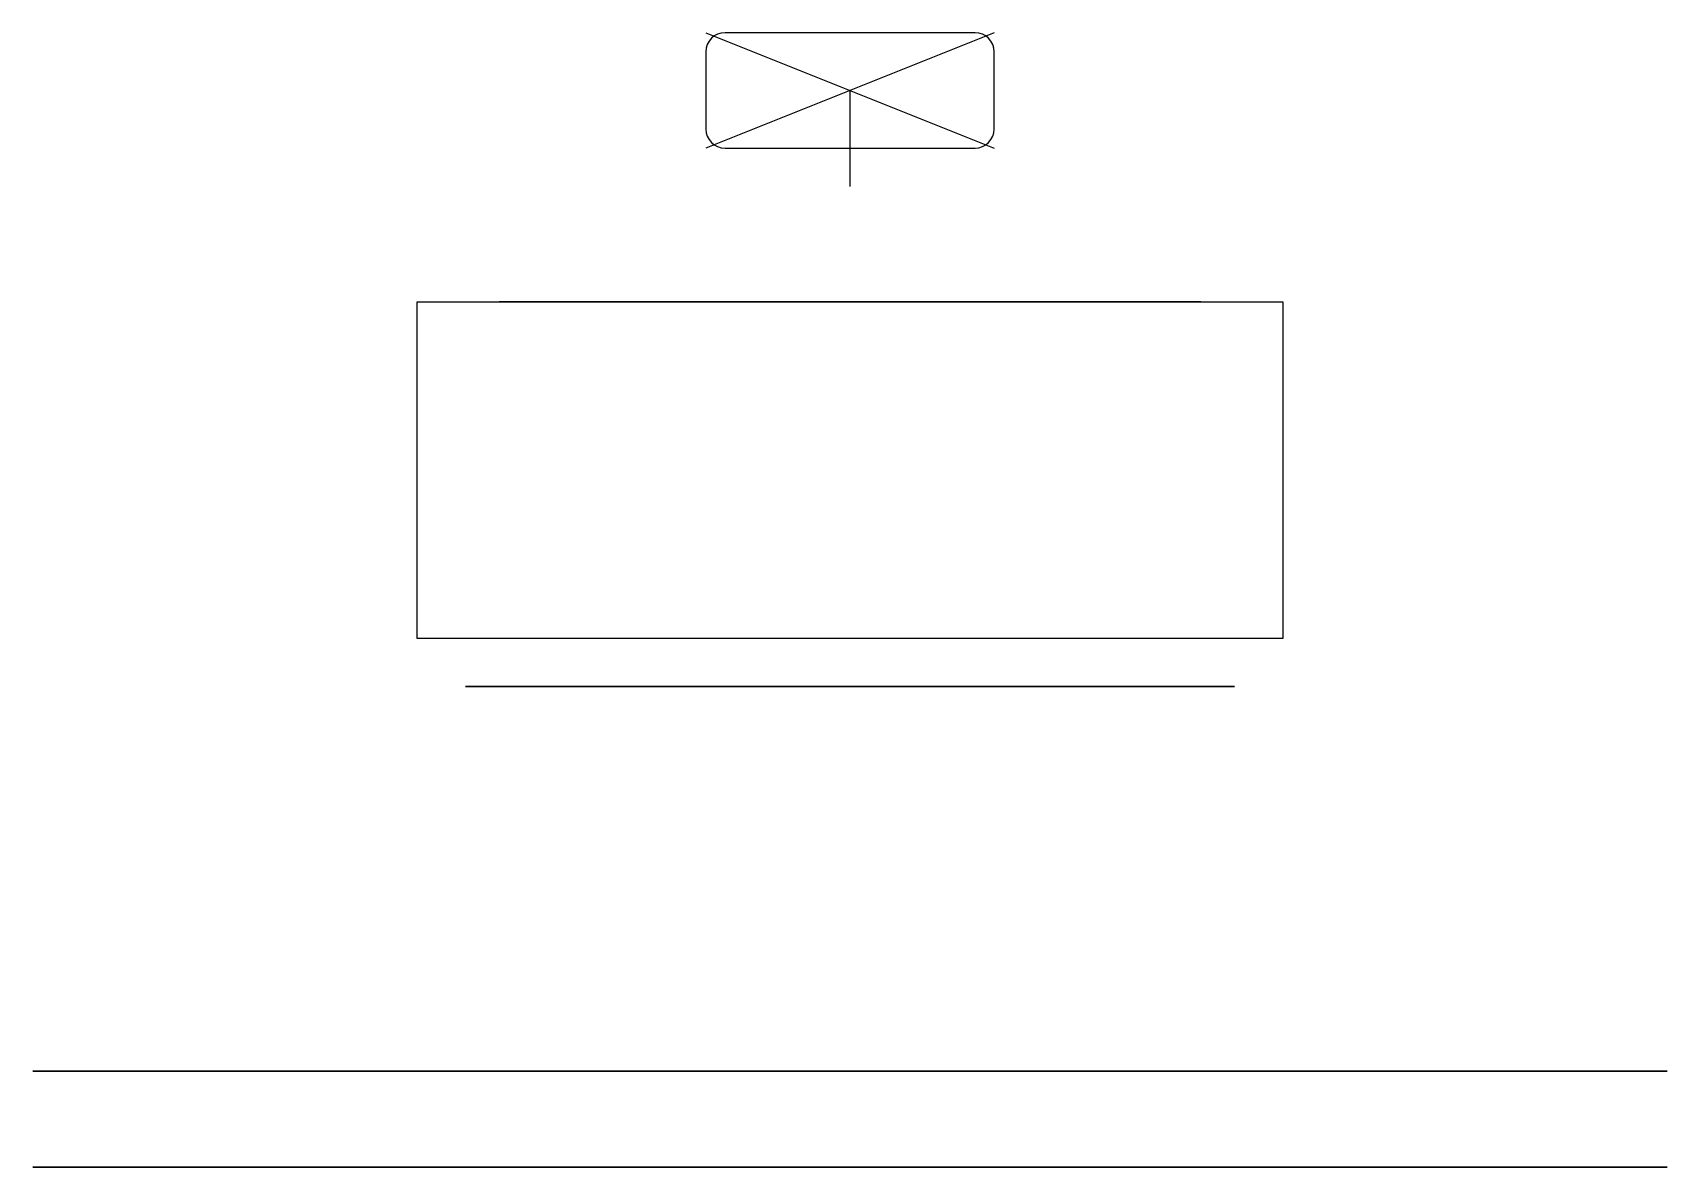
# Model space of a CAD drawing. Header units: millimetres. Extents: x -85 to 85, y 0 to 118.
import ezdxf

# ---------------------------------------------------------------- set-up
doc = ezdxf.new("R2010")
doc.units = ezdxf.units.MM
doc.header["$MEASUREMENT"] = 0
for name, color, linetype in [('Camera Holder II v11_Sketch1', 7, 'Continuous'), ('Camera Holder II v11_Sketch10', 7, 'Continuous'), ('Camera Holder II v11_Sketch2', 7, 'Continuous'), ('Camera Holder II v11_Sketch3', 7, 'Continuous'), ('Camera Holder II v11_Sketch4', 7, 'Continuous'), ('Camera Holder II v11_Sketch5', 7, 'Continuous'), ('Camera Holder II v11_Sketch6', 7, 'Continuous'), ('Camera Holder II v11_Sketch7', 7, 'Continuous'), ('Camera Holder II v11_Sketch8', 7, 'Continuous'), ('Camera Holder II v11_Sketch9', 7, 'Continuous')]:
    doc.layers.add(name, color=color, linetype=linetype)

msp = doc.modelspace()

# ---------------------------------------------------------------- linework, layer by layer
at = {"layer": 'Camera Holder II v11_Sketch1'}
for p, q in [((-85, 0, 55), (-85, 0, -55)), ((85, 0, -60), (-85, 0, 60)), ((-85, 0, -60), (85, 0, 60)), ((80, 0, 60), (-80, 0, 60)), ((-80, 0, -60), (80, 0, -60)), ((-25, 0, -20), (25, 0, 20)), ((25, 0, -20), (-25, 0, 20)), ((25, 0, 20), (-25, 0, 20)), ((-25, 0, 20), (-25, 0, -20)), ((-25, 0, -20), (25, 0, -20)), ((25, 0, -20), (25, 0, 20)), ((85, 0, -55), (85, 0, 55))]:
    msp.add_line(p, q, dxfattribs=at)
at = {"layer": 'Camera Holder II v11_Sketch1', "extrusion": (0, 1, 0)}
for centre, start, end in [((80, -55), 270, 360), ((80, 55), 0, 90), ((-80, -55), 180, 270), ((-80, 55), 90, 180)]:
    msp.add_arc(centre, 5, start, end, dxfattribs=at)
at = {"layer": 'Camera Holder II v11_Sketch1'}
msp.add_point((0, 0), dxfattribs=at)
msp.add_point((0, 0), dxfattribs=at)
msp.add_point((0, 0), dxfattribs=at)
at = {"layer": 'Camera Holder II v11_Sketch10'}
for p, q in [((-45, 55, -70), (-45, 90, -70)), ((-45, 90, -70), (45, 90, -70)), ((45, 90, -70), (45, 55, -70)), ((45, 55, -70), (-45, 55, -70))]:
    msp.add_line(p, q, dxfattribs=at)
msp.add_point((0, 0, -70), dxfattribs=at)
at = {"layer": 'Camera Holder II v11_Sketch2'}
for p, q in [((-85, 10, -55), (-85, 10, 55)), ((-80, 10, 60), (80, 10, 60)), ((80, 10, -60), (-80, 10, -60)), ((-25, 10, 20), (-25, 10, -20)), ((25, 10, 20), (-25, 10, 20)), ((-25, 10, -20), (25, 10, -20)), ((25, 10, -20), (25, 10, 20)), ((85, 10, 55), (85, 10, -55))]:
    msp.add_line(p, q, dxfattribs=at)
at = {"layer": 'Camera Holder II v11_Sketch2', "extrusion": (0, 1, 0)}
for radius in [60, 58.5, 56.5, 55]:
    msp.add_circle((0, 0, 10), radius, dxfattribs=at)
for centre, start, end in [((80, 55, 10), 0, 90), ((80, -55, 10), 270, 360), ((-80, 55, 10), 90, 180), ((-80, -55, 10), 180, 270)]:
    msp.add_arc(centre, 5, start, end, dxfattribs=at)
at = {"layer": 'Camera Holder II v11_Sketch2'}
msp.add_point((0, 10), dxfattribs=at)
at = {"layer": 'Camera Holder II v11_Sketch3', "extrusion": (0, 1, 0)}
for radius in [40, 37.5]:
    msp.add_circle((0, 0, 50), radius, dxfattribs=at)
at = {"layer": 'Camera Holder II v11_Sketch3'}
msp.add_point((0, 50), dxfattribs=at)
at = {"layer": 'Camera Holder II v11_Sketch4', "extrusion": (0, 1, 0)}
for radius in [36.5, 33, 28.5]:
    msp.add_circle((0, 0, 90), radius, dxfattribs=at)
at = {"layer": 'Camera Holder II v11_Sketch4'}
msp.add_point((0, 90), dxfattribs=at)
at = {"layer": 'Camera Holder II v11_Sketch5', "extrusion": (0, 1, 0)}
for radius in [36.5, 28.5]:
    msp.add_circle((0, 0, 90), radius, dxfattribs=at)
at = {"layer": 'Camera Holder II v11_Sketch5'}
msp.add_point((0, 90), dxfattribs=at)
at = {"layer": 'Camera Holder II v11_Sketch6'}
for p, q in [((15, 118), (-15, 106)), ((-15, 118), (15, 106)), ((13, 118), (-13, 118)), ((-15, 116), (-15, 108)), ((15, 108), (15, 116)), ((0, 102), (0, 112)), ((-13, 106), (13, 106))]:
    msp.add_line(p, q, dxfattribs=at)
for centre, start, end in [((-13, 116), 90, 180), ((13, 116), 0, 90), ((-13, 108), 180, 270), ((13, 108), 270, 0)]:
    msp.add_arc(centre, 2, start, end, dxfattribs=at)
for p in [(0, 112), (0, 0)]:
    msp.add_point(p, dxfattribs=at)
at = {"layer": 'Camera Holder II v11_Sketch7'}
for p, q in [((-85, 0, 55), (-85, 0, -55)), ((-80, 0, -60), (80, 0, -60)), ((80, 0, 60), (-80, 0, 60)), ((70, 0, 40), (-70, 0, -40)), ((-70, 0, 40), (70, 0, -40)), ((-70, 0, 40), (70, 0, 40)), ((-70, 0, -40), (-70, 0, 40)), ((70, 0, -40), (-70, 0, -40)), ((-25, 0, 20), (25, 0, 20)), ((25, 0, -20), (-25, 0, -20)), ((-25, 0, -20), (-25, 0, 20)), ((25, 0, 20), (25, 0, -20)), ((70, 0, 40), (70, 0, -40)), ((85, 0, -55), (85, 0, 55))]:
    msp.add_line(p, q, dxfattribs=at)
at = {"layer": 'Camera Holder II v11_Sketch7', "extrusion": (0, -1, 0)}
for centre in [(-70, -40), (-70, 40), (70, -40), (70, 40)]:
    msp.add_circle(centre, 1.95, dxfattribs=at)
for centre, start, end in [((-80, 55), 90, 180), ((-80, -55), 180, 270), ((80, -55), 270, 360), ((80, 55), 0, 90)]:
    msp.add_arc(centre, 5, start, end, dxfattribs=at)
at = {"layer": 'Camera Holder II v11_Sketch7'}
msp.add_point((0, 0), dxfattribs=at)
msp.add_point((0, 0), dxfattribs=at)
at = {"layer": 'Camera Holder II v11_Sketch8'}
for p, q in [((-85, 10, -55), (-85, 10, 55)), ((-80, 10, 60), (80, 10, 60)), ((80, 10, -60), (-80, 10, -60)), ((-25, 10, 20), (-25, 10, -20)), ((-25, 10, -20), (25, 10, -20)), ((25, 10, 20), (-25, 10, 20)), ((25, 10, -20), (25, 10, 20)), ((85, 10, 55), (85, 10, -55))]:
    msp.add_line(p, q, dxfattribs=at)
at = {"layer": 'Camera Holder II v11_Sketch8', "extrusion": (0, 1, 0)}
for centre, radius in [((70, 40, 10), 3), ((70, -40, 10), 3), ((70, 40, 10), 1.75), ((70, -40, 10), 1.75), ((-70, 40, 10), 3), ((-70, -40, 10), 3), ((-70, -40, 10), 1.75), ((-70, 40, 10), 1.75)]:
    msp.add_circle(centre, radius, dxfattribs=at)
for centre, start, end in [((80, -55, 10), 270, 360), ((80, 55, 10), 0, 90), ((-80, 55, 10), 90, 180), ((-80, -55, 10), 180, 270)]:
    msp.add_arc(centre, 5, start, end, dxfattribs=at)
at = {"layer": 'Camera Holder II v11_Sketch8'}
msp.add_point((0, 10), dxfattribs=at)
at = {"layer": 'Camera Holder II v11_Sketch9', "extrusion": (0, 1, 0)}
for radius in [58.25, 56.75]:
    msp.add_circle((0, 0, 10), radius, dxfattribs=at)
at = {"layer": 'Camera Holder II v11_Sketch9'}
msp.add_point((0, 10), dxfattribs=at)

doc.saveas('drawing.dxf')
